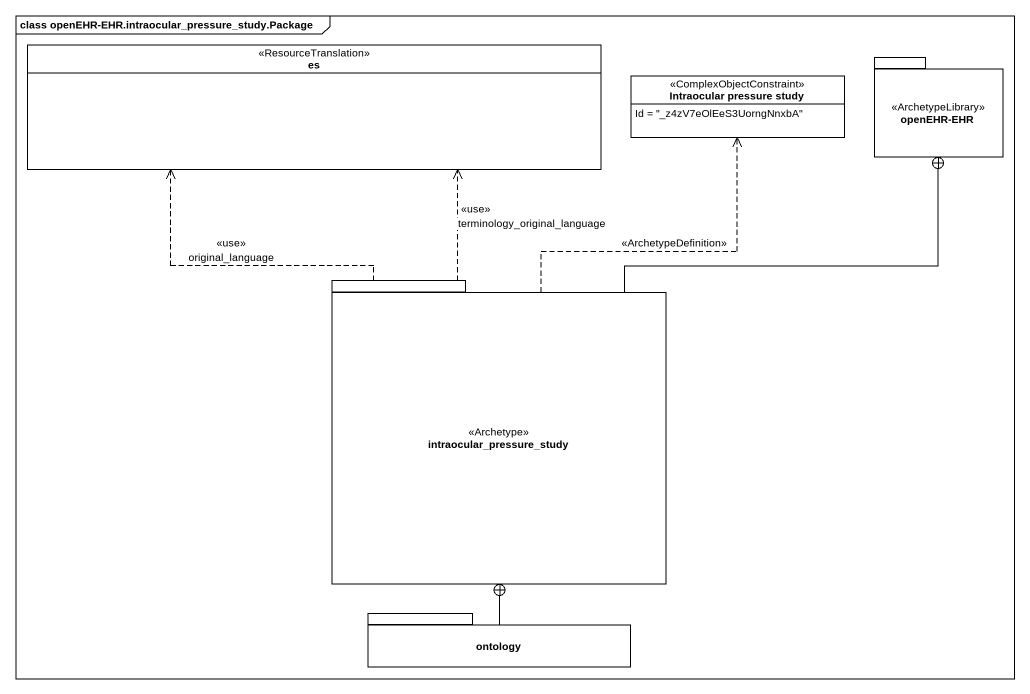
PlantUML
@startuml
mainframe class openEHR-EHR.intraocular_pressure_study.Package
hide circle
hide empty members
enum es <<ResourceTranslation>>
class "Intraocular pressure study" as Intraocular_pressure_study <<ComplexObjectConstraint>> {
  Id = "_z4zV7eOlEeS3UorngNnxbA"
}
package "openEHR-EHR" as openEHR_EHR <<ArchetypeLibrary>> {
}
package intraocular_pressure_study <<Archetype>> {
}
package ontology {
}
intraocular_pressure_study .up.> es : <<use>>\noriginal_language
intraocular_pressure_study .up.> es : <<use>>\nterminology_original_language
intraocular_pressure_study .up.> Intraocular_pressure_study : <<ArchetypeDefinition>>
intraocular_pressure_study -up-+ openEHR_EHR
ontology -up-+ intraocular_pressure_study
@enduml
